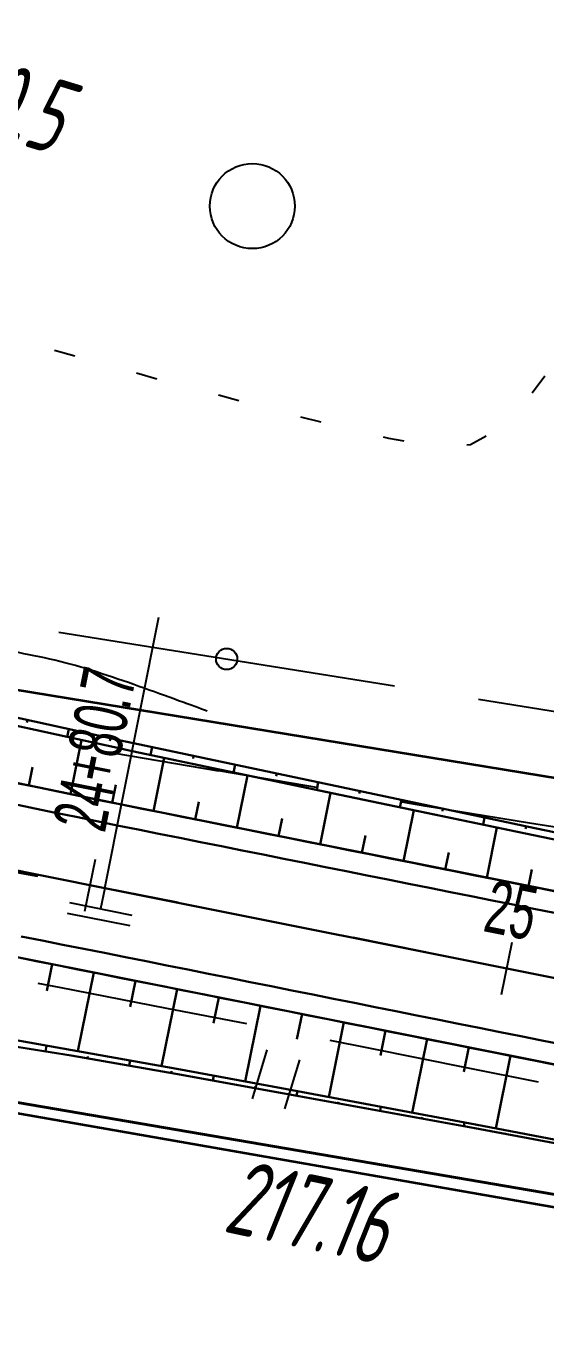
# Model space of a CAD drawing. Header units: millimetres. Extents: x -1799 to 6962, y -1020 to 4121.
# Drawn here: x 529.7 to 554.2, y 3095.8 to 3157.1 of the extents above; entities that cross this region are included whole.
import ezdxf

# ---------------------------------------------------------------- set-up
doc = ezdxf.new("R2010")
doc.units = ezdxf.units.MM
doc.linetypes.add('CONTI', pattern=[0])
doc.linetypes.add('STROT', pattern=[1.7, 0.5, -1.2])
for name, color, linetype, lineweight in [('10', 1, 'Continuous', 35), ('КОПИЯ_ОСЬ_13_ОТКОСЫ', 7, 'Continuous', 30), ('КОПИЯ_ОСЬ_ГРАНИЦЫ_ПОЛОС', 7, 'Continuous', 30), ('ОСЬ_ВЕРХ_ПОКРЫТИЯ_ГРАНИЦЫ_ПОЛОС', 7, 'Continuous', 30), ('ОСЬ_ВЕРХ_ПОКРЫТИЯ_ОСЬ', 1, 'Continuous', 30)]:
    doc.layers.add(name, color=color, linetype=linetype, lineweight=lineweight)
for name, color, linetype in [('_Ростелеком', 6, 'Continuous'), ('GOR_BDEFAULT', 212, 'CONTI'), ('NAD_MDEFAULT', 7, 'CONTI'), ('PI_OTDEFAULT', 172, 'CONTI'), ('PLN_O', 7, 'CONTI'), ('SIT_LDEFAULT', 7, 'CONTI'), ('ZAPSKDEFAULT', 7, 'CONTI'), ('КОПИЯ_ОСЬ_ТАНГЕНСЫ', 1, 'Continuous'), ('ОСЬ_ВЕРХ_ПОКРЫТИЯ_ПИКЕТЫ', 1, 'Continuous'), ('ОСЬ_ВЕРХ_ПОКРЫТИЯ_РАЗБИВКА_КРИВ', 1, 'Continuous'), ('ОСЬ_ВЕРХ_ПОКРЫТИЯ_ТАНГЕНСЫ', 1, 'Continuous'), ('разметка', 7, 'Continuous')]:
    doc.layers.add(name, color=color, linetype=linetype)
doc.styles.add('eskd', font='spds.shx', dxfattribs={"width": 1.2, "oblique": 15})
doc.styles.get("Standard").update_dxf_attribs({"font": 'arial.ttf'})
doc.styles.add('STYLE1', font='romand.shx', dxfattribs={"width": 0.9})
doc.linetypes.add('кабель_связи_проект.', pattern='A,10,-1,["/",STYLE1,S=3,R=0,X=0,Y=-1.5],-4.1', length=15.1)

# ---------------------------------------------------------------- blocks, each defined once
blk = doc.blocks.new('BL_2004')
at = {"color": 0}
blk.add_circle((0, 0), 2, dxfattribs=at)
blk = doc.blocks.new('BL_2011')
at = {"color": 0}
for p, q in [((0, 0), (0, 2.4)), ((1.6, 0), (1.6, 2.4))]:
    blk.add_line(p, q, dxfattribs=at)

msp = doc.modelspace()

# ---------------------------------------------------------------- linework, layer by layer
at = {"layer": '10'}
for points in [[(-360.3940356235744, 3343.983480735135), (-65.03403562370477, 3344.8734807348), (87.15596437670501, 3350.8734807348), (108.6359643766864, 3348.193480735098), (148.5759643766305, 3330.113480735024), (255.0959643766491, 3267.823480734986), (280.3259643766305, 3251.413480734837), (314.6459643764629, 3229.093480734539), (366.2559643763325, 3197.31348073521), (410.9159643764815, 3168.513480735396), (446.7359643763139, 3154.31348073521), (486.3459643766491, 3141.693480735098), (517.0159643765746, 3127.883480735508), (586.8459643766491, 3116.463480734651), (604.335964376407, 3112.893480735284), (723.3059643766119, 3088.593480734539), (842.1059643764256, 3064.31348073521), (1030.225964376537, 3025.883480735508), (1104.975964376537, 3010.613480735024)], [(1051.205964376519, 3001.583480734763), (974.5059643763325, 3016.913480734837), (912.2659643765746, 3029.913480734837), (802.7159643762952, 3052.773480735173), (731.245964376556, 3067.833480734763), (636.7759643763511, 3087.133480735508), (493.4559643765188, 3112.213480734651), (494.9859643763139, 3106.723480735359), (485.3159643763884, 3108.343480734539), (431.4659643762952, 3127.803480735433), (399.2859643765933, 3139.153480735061), (370.1459643764629, 3158.463480734651), (256.9559643765188, 3237.543480734726), (178.3259643766305, 3282.643480735284), (135.3159643763884, 3306.773480735173), (116.4659643762952, 3313.343480734539), (93.10596437642562, 3317.06348073521), (-267.6840356236116, 3313.81348073521), (-292.8940356235744, 3314.103480735247), (-344.7340356234254, 3319.753480734688)]]:
    msp.add_lwpolyline(points, dxfattribs=at)
at = {"layer": '_Ростелеком', "linetype": 'кабель_связи_проект.', "lineweight": 40, "ltscale": 0.25}
msp.add_lwpolyline([(493.4811842029831, 3112.575521487196), (557.6835409831929, 3101.612633875956), (635.1283839272601, 3087.421795818408), (695.1710014567743, 3075.203511267354), (745.3445826774205, 3064.915221943905), (777.1910175317698, 3058.434100682301), (806.9050837759951, 3052.19182816), (907.0095179316504, 3031.496213260491), (1005.298825246378, 3011.433074509178), (1187.778510607613, 2973.660002035474)], dxfattribs=at)
at = {"layer": 'GOR_BDEFAULT', "color": 212, "elevation": 218, "flags": 128}
msp.add_lwpolyline([(538.2217003764326, 3124.879212735606), (538.1017003764373, 3124.919213734952), (537.9617003764233, 3124.969216735487), (537.8117003764, 3125.029213735287), (537.6417003764163, 3125.089211735328), (537.4717003764326, 3125.159211734695), (537.2817003764303, 3125.219216735487), (537.0817003764187, 3125.299218735111), (536.881700376407, 3125.369217735169), (536.661700376435, 3125.449212734972), (536.4417003764047, 3125.529213735287), (536.2117003764233, 3125.609215734911), (535.981700376442, 3125.699212734972), (535.7417003764513, 3125.779213735287), (535.5017003764024, 3125.869217735169), (535.2617003764117, 3125.95921473523), (535.0117003764117, 3126.039216734854), (534.771700376421, 3126.129212735606), (534.521700376421, 3126.219216735487), (534.271700376421, 3126.309212735307), (534.021700376421, 3126.389214735863), (533.771700376421, 3126.479210735683), (533.521700376421, 3126.559212735307), (533.271700376421, 3126.639214735863), (533.021700376421, 3126.719216735487), (532.771700376421, 3126.799218735111), (532.521700376421, 3126.879212735606), (532.271700376421, 3126.949212734972), (532.021700376421, 3127.01921173503), (531.7817003764303, 3127.089211735328), (531.5317003764303, 3127.149216735189), (531.2917003764396, 3127.20921473523), (531.0517003764489, 3127.26921173503), (530.8117003764, 3127.329216734891), (530.5717003764094, 3127.379212735606), (530.3317003764187, 3127.429215735209), (530.0817003764187, 3127.479210735683), (529.841700376428, 3127.529213735287), (529.591700376428, 3127.579216734891), (529.3517003764373, 3127.639214735863), (529.091700376428, 3127.689217735467), (528.841700376428, 3127.739212735009), (528.5817003764187, 3127.799218735111), (528.3117003764, 3127.849213735585), (528.0417003764396, 3127.919213734952), (527.7617003764117, 3127.979210735683), (527.481700376442, 3128.049218735111), (527.1917003764047, 3128.119217735169), (526.9017003764257, 3128.199212734972), (526.6017003764373, 3128.279213735287), (526.2917003764396, 3128.359215734911), (525.981700376442, 3128.439217735467), (525.6717003764443, 3128.529213735287), (525.3617003764466, 3128.619217735169), (525.0417003764396, 3128.70921473523), (524.731700376442, 3128.799218735111), (524.411700376435, 3128.889214735863), (524.091700376428, 3128.979210735683), (523.771700376421, 3129.079216734891), (523.4617003764233, 3129.169213734952), (523.1417003764163, 3129.259217735765), (522.8317003764187, 3129.359215734911), (522.521700376421, 3129.449212734972), (522.2117003764233, 3129.539216734854), (521.911700376435, 3129.639214735863), (521.6017003764373, 3129.729210735683), (521.3017003764489, 3129.819214735565), (521.0017003764024, 3129.909211734695), (520.7117003764233, 3129.999215735507), (520.411700376435, 3130.089211735328), (520.1217003763977, 3130.179215735209), (519.8317003764187, 3130.26921173503), (519.5417003764396, 3130.359215734911), (519.2517003764024, 3130.439217735467), (518.9717003764326, 3130.529213735287), (518.6917003764047, 3130.609215734911), (518.411700376435, 3130.699212734972), (518.131700376407, 3130.779213735287), (517.8617003764466, 3130.869217735169), (517.591700376428, 3130.949212734972), (517.3117003764, 3131.029213735287), (517.0517003764489, 3131.119217735169), (516.7817003764303, 3131.199212734972), (516.5117003764117, 3131.279213735287), (516.2517003764024, 3131.359215734911), (515.9917003764513, 3131.439217735467), (515.731700376442, 3131.51921173503), (515.481700376442, 3131.599213735585), (515.2217003764326, 3131.669213734952), (514.9717003764326, 3131.749215735507), (514.7217003764326, 3131.829216734891), (514.4717003764326, 3131.909211734695), (514.2217003764326, 3131.979210735683), (513.981700376442, 3132.059212735307), (513.731700376442, 3132.139214735863), (513.4917003764513, 3132.20921473523), (513.2517003764024, 3132.279213735287), (513.0117003764117, 3132.359215734911), (512.771700376421, 3132.429215735209), (512.5317003764303, 3132.499215735507), (512.2917003764396, 3132.569214735565), (512.0617003764, 3132.639214735863), (511.8217003764094, 3132.699212734972), (511.5817003764187, 3132.76921173503), (511.341700376428, 3132.829216734891), (511.1117003764466, 3132.889214735863), (510.8717003763977, 3132.949212734972), (510.631700376407, 3133.009217735765), (510.3917003764163, 3133.069214735565), (510.1517003764257, 3133.119217735169), (509.911700376435, 3133.179215735209), (509.6717003764443, 3133.229210735683), (509.4317003763954, 3133.279213735287), (509.1817003763954, 3133.329216734891), (508.9417003764047, 3133.379212735606), (508.701700376414, 3133.429215735209), (508.451700376414, 3133.479210735683), (508.201700376414, 3133.529213735287), (507.9617003764233, 3133.579216734891), (507.7117003764233, 3133.629212735606), (507.4617003764233, 3133.679215735209), (507.201700376414, 3133.729210735683), (506.951700376414, 3133.779213735287), (506.701700376414, 3133.829216734891), (506.4417003764047, 3133.879212735606), (506.1817003763954, 3133.939217735467), (505.9317003763954, 3133.989212735009), (505.6717003764443, 3134.039216734854), (505.411700376435, 3134.089211735328), (505.1517003764257, 3134.149216735189), (504.8917003764163, 3134.199212734972), (504.6217003763977, 3134.249215735507), (504.3617003764466, 3134.309212735307), (504.1017003764373, 3134.359215734911), (503.8317003764187, 3134.419213734952), (503.5717003764094, 3134.469216735487), (503.3017003764489, 3134.529213735287), (503.0317003764303, 3134.579216734891), (502.771700376421, 3134.639214735863), (502.4917003764513, 3134.699212734972), (502.2217003764326, 3134.759217735765), (501.9417003764047, 3134.819214735565), (501.6517003764257, 3134.879212735606), (501.3617003764466, 3134.949212734972), (501.0717003764094, 3135.01921173503), (500.7617003764117, 3135.089211735328), (500.451700376414, 3135.159211734695), (500.131700376407, 3135.239212735009), (499.8017003764489, 3135.329216734891), (499.4617003764233, 3135.419213734952), (499.1117003764466, 3135.509217735765), (498.7517003764024, 3135.609215734911), (498.381700376407, 3135.70921473523), (498.0017003764024, 3135.819214735565), (497.6217003763977, 3135.929215735209), (497.2217003764326, 3136.039216734854), (496.8317003764187, 3136.159211734695), (496.4317003763954, 3136.26921173503), (496.0317003764303, 3136.389214735863), (495.6417003764163, 3136.499215735507), (495.2417003764513, 3136.609215734911), (494.8517003764373, 3136.729210735683), (494.4717003764326, 3136.829216734891), (494.1017003764373, 3136.939217735467), (493.7317003764419, 3137.039216734854), (493.3717003763977, 3137.139214735863), (493.0317003764303, 3137.229210735683), (492.6917003764047, 3137.319214735565), (492.3717003763977, 3137.399216735189), (492.0617003764, 3137.479210735683), (491.7617003764117, 3137.549218735111), (491.4617003764233, 3137.629212735606), (491.1717003764443, 3137.689217735467), (490.8917003764163, 3137.759217735765), (490.6217003763977, 3137.819214735565), (490.3517003764373, 3137.879212735606), (490.091700376428, 3137.939217735467), (489.8317003764187, 3137.989212735009), (489.5717003764094, 3138.049218735111), (489.3217003764094, 3138.099213735585), (489.0717003764094, 3138.159211734695), (488.8117003764, 3138.20921473523), (488.5617003764, 3138.259217735765), (488.3217003764094, 3138.319214735565), (488.0717003764094, 3138.369217735169), (487.8217003764094, 3138.419213734952), (487.5817003764187, 3138.469216735487), (487.3317003764187, 3138.529213735287), (487.091700376428, 3138.579216734891), (486.8517003764373, 3138.629212735606), (486.6117003764466, 3138.679215735209), (486.3717003763977, 3138.729210735683), (486.131700376407, 3138.779213735287), (485.9017003764257, 3138.829216734891), (485.661700376435, 3138.879212735606), (485.4317003763954, 3138.929215735209), (485.201700376414, 3138.979210735683), (484.9817003764419, 3139.029213735287), (484.7517003764024, 3139.079216734891), (484.5317003764303, 3139.129212735606), (484.3117003764, 3139.179215735209), (484.091700376428, 3139.219216735487), (483.8717003763977, 3139.26921173503), (483.661700376435, 3139.309212735307), (483.4417003764047, 3139.359215734911), (483.2317003764419, 3139.399216735189), (483.0317003764303, 3139.449212734972), (482.8217003764094, 3139.489212735009), (482.6217003763977, 3139.529213735287), (482.4217003764443, 3139.579216734891), (482.2217003764326, 3139.619217735169), (482.0317003764303, 3139.659211734695), (481.841700376428, 3139.699212734972), (481.6517003764257, 3139.739212735009), (481.4617003764233, 3139.76921173503), (481.2817003764303, 3139.809212735307), (481.1017003764373, 3139.849213735585), (480.9217003764443, 3139.889214735863), (480.7517003764024, 3139.929215735209), (480.5817003764187, 3139.979210735683), (480.411700376435, 3140.01921173503), (480.2417003764513, 3140.069214735565), (480.0817003764187, 3140.109215734911), (479.9217003764443, 3140.159211734695), (479.7617003764117, 3140.20921473523), (479.6117003764466, 3140.259217735765), (479.451700376414, 3140.319214735565), (479.3117003764, 3140.379212735606), (479.161700376435, 3140.439217735467), (479.021700376421, 3140.499215735507), (478.881700376407, 3140.559212735307), (478.7417003764513, 3140.629212735606), (478.6017003764373, 3140.689217735467), (478.4717003764326, 3140.759217735765), (478.341700376428, 3140.829216734891), (478.201700376414, 3140.899216735189), (478.0817003764187, 3140.969216735487), (477.951700376414, 3141.039216734854), (477.8217003764094, 3141.109215734911), (477.701700376414, 3141.179215735209), (477.5717003764094, 3141.249215735507), (477.451700376414, 3141.319214735565), (477.3217003764094, 3141.379212735606), (477.201700376414, 3141.449212734972), (477.0817003764187, 3141.51921173503), (476.9617003764233, 3141.589211735328), (476.841700376428, 3141.649216735189), (476.7217003764326, 3141.719216735487), (476.6017003764373, 3141.779213735287), (476.4917003764513, 3141.849213735585), (476.3717003763977, 3141.909211734695), (476.2617003764117, 3141.969216735487), (476.1417003764163, 3142.039216734854), (476.0317003764303, 3142.099213735585), (475.911700376435, 3142.159211734695), (475.8017003764489, 3142.219216735487), (475.6917003764047, 3142.279213735287), (475.5717003764094, 3142.339211735328), (475.4617003764233, 3142.399216735189), (475.341700376428, 3142.45921473523), (475.2217003764326, 3142.51921173503), (475.091700376428, 3142.579216734891), (474.9617003764233, 3142.639214735863), (474.8217003764094, 3142.689217735467), (474.6817003763954, 3142.749215735507), (474.521700376421, 3142.809212735307), (474.3517003764373, 3142.859215734911), (474.1817003763954, 3142.909211734695), (473.9817003764419, 3142.969216735487), (473.7817003764303, 3143.01921173503), (473.5617003764, 3143.069214735565), (473.3317003764187, 3143.119217735169), (473.0817003764187, 3143.169213734952), (472.8217003764094, 3143.219216735487), (472.5517003764489, 3143.26921173503), (472.271700376421, 3143.319214735565), (471.9817003764419, 3143.369217735169), (471.6917003764047, 3143.419213734952), (471.4017003764257, 3143.469216735487), (471.1117003764466, 3143.51921173503), (470.8217003764094, 3143.569214735565), (470.5417003764396, 3143.619217735169), (470.2617003764117, 3143.669213734952), (469.9917003764513, 3143.719216735487), (469.7217003764326, 3143.76921173503), (469.4717003764326, 3143.829216734891), (469.2417003764513, 3143.879212735606), (469.0117003764117, 3143.929215735209), (468.8017003764489, 3143.989212735009), (468.6017003764373, 3144.039216734854), (468.411700376435, 3144.099213735585), (468.2317003764419, 3144.149216735189), (468.0617003764, 3144.20921473523), (467.9017003764257, 3144.26921173503), (467.7417003764513, 3144.319214735565), (467.591700376428, 3144.379212735606), (467.4417003764047, 3144.439217735467), (467.3017003764489, 3144.499215735507), (467.161700376435, 3144.549218735111), (467.0317003764303, 3144.609215734911), (466.8917003764163, 3144.669213734952), (466.7617003764117, 3144.729210735683), (466.6217003763977, 3144.779213735287), (466.4917003764513, 3144.839211735328), (466.3617003764466, 3144.899216735189), (466.2317003764419, 3144.949212734972), (466.1017003764373, 3145.009217735765), (465.9717003764326, 3145.059212735307), (465.841700376428, 3145.119217735169), (465.7117003764233, 3145.169213734952), (465.5817003764187, 3145.229210735683), (465.4617003764233, 3145.289216734854), (465.3317003764187, 3145.339211735328), (465.2117003764233, 3145.399216735189), (465.0817003764187, 3145.449212734972), (464.9617003764233, 3145.509217735765), (464.8317003764187, 3145.559212735307), (464.7117003764233, 3145.609215734911), (464.591700376428, 3145.669213734952), (464.4717003764326, 3145.719216735487), (464.3517003764373, 3145.779213735287), (464.2317003764419, 3145.829216734891), (464.1117003764466, 3145.889214735863), (463.9917003764513, 3145.939217735467), (463.8717003763977, 3145.989212735009), (463.7617003764117, 3146.049218735111), (463.6417003764163, 3146.099213735585), (463.521700376421, 3146.159211734695), (463.411700376435, 3146.20921473523), (463.2917003764396, 3146.259217735765), (463.1817003763954, 3146.319214735565), (463.0617003764, 3146.369217735169), (462.951700376414, 3146.419213734952), (462.8317003764187, 3146.469216735487), (462.7117003764233, 3146.509217735765), (462.591700376428, 3146.549218735111), (462.4617003764233, 3146.579216734891), (462.3217003764094, 3146.599213735585), (462.1817003763954, 3146.619217735169), (462.021700376421, 3146.619217735169), (461.8617003764466, 3146.599213735585), (461.6817003763954, 3146.579216734891), (461.4917003764513, 3146.539216734854), (461.2817003764303, 3146.479210735683), (461.0617003764, 3146.399216735189), (460.8217003764094, 3146.299218735111), (460.5717003764094, 3146.179215735209), (460.2917003764396, 3146.039216734854), (460.0117003764117, 3145.889214735863), (459.7117003764233, 3145.719216735487), (459.411700376435, 3145.539216734854), (459.1017003764373, 3145.349213735585), (458.7917003764396, 3145.159211734695), (458.4817003764419, 3144.95921473523), (458.1817003763954, 3144.76921173503), (457.881700376407, 3144.579216734891), (457.591700376428, 3144.389214735863), (457.3117003764, 3144.20921473523), (457.0517003764489, 3144.039216734854), (456.8017003764489, 3143.889214735863), (456.5817003764187, 3143.749215735507), (455.0417003764396, 3143.239212735009), (454.8917003764163, 3144.479210735683), (454.9617003764233, 3144.70921473523), (455.0517003764489, 3144.969216735487), (455.1417003764163, 3145.239212735009), (455.2417003764513, 3145.529213735287), (455.3517003764373, 3145.839211735328), (455.451700376414, 3146.159211734695), (455.5617003764, 3146.489212735009), (455.6717003764443, 3146.819214735565), (455.771700376421, 3147.149216735189), (455.8617003764466, 3147.479210735683), (455.9417003764047, 3147.799218735111), (456.0117003764117, 3148.119217735169), (456.0717003764094, 3148.419213734952), (456.1017003764373, 3148.70921473523), (456.1217003763977, 3148.979210735683), (456.1217003763977, 3149.229210735683), (456.091700376428, 3149.45921473523), (456.0317003764303, 3149.669213734952), (455.951700376414, 3149.879212735606), (455.8317003764187, 3150.069214735565), (455.6917003764047, 3150.259217735765), (455.5117003764117, 3150.439217735467), (455.2917003764396, 3150.619217735169), (455.0417003764396, 3150.809212735307), (454.7417003764513, 3150.989212735009), (454.411700376435, 3151.189217735467), (454.0317003764303, 3151.399216735189), (453.6017003764373, 3151.619217735169), (453.131700376407, 3151.859215734911), (452.6117003764466, 3152.119217735169)], dxfattribs=at)
at = {"layer": 'PLN_O'}
for p, q in [((531.2417003764513, 3128.589211735328), (547.0417003764396, 3126.069214735565)), ((550.9917003764513, 3125.439217735467), (566.7917003764396, 3122.919213734952))]:
    msp.add_line(p, q, dxfattribs=at)
msp.add_circle((539.1417003764163, 3127.329216734891), 0.5, dxfattribs=at)
at = {"layer": 'SIT_LDEFAULT', "color": 7}
for p, q in [((531.0317003764303, 3141.859215734911), (531.9917003764513, 3141.589211735328)), ((534.8917003764163, 3140.789216734854), (535.8517003764373, 3140.51921173503)), ((553.521700376421, 3139.849213735585), (554.1117003764466, 3140.659211734695)), ((538.7517003764024, 3139.759217735765), (539.7217003764326, 3139.499215735507)), ((542.6117003764466, 3138.729210735683), (543.5817003764187, 3138.489212735009)), ((550.6217003763977, 3137.429215735209), (551.3517003764373, 3137.829216734891)), ((546.5017003764024, 3137.779213735287), (546.7617003764117, 3137.719216735487)), ((546.7617003764117, 3137.719216735487), (547.481700376442, 3137.589211735328)), ((550.451700376414, 3137.409211734695), (550.6217003763977, 3137.429215735209)), ((533.8917003764163, 3122.899216735189), (533.6017003764373, 3122.949212734972)), ((538.7817003764303, 3122.059212735307), (533.8917003764163, 3122.889214735863)), ((543.4617003764233, 3121.26921173503), (538.7817003764303, 3122.069214735565)), ((548.4917003764513, 3120.399216735189), (547.4017003764257, 3120.589211735328)), ((553.4017003764257, 3119.609215734911), (548.4917003764513, 3120.409211734695)), ((557.2817003764303, 3118.979210735683), (553.4017003764257, 3119.609215734911)), ((530.2617003764117, 3112.079216734891), (531.2517003764024, 3111.889214735863)), ((531.2517003764024, 3111.889214735863), (536.3117003764, 3110.909211734695)), ((536.3117003764, 3110.909211734695), (540.0817003764187, 3110.179215735209)), ((544.0017003764024, 3109.399216735189), (545.8217003764094, 3109.039216734854)), ((545.8217003764094, 3109.039216734854), (550.5017003764024, 3108.099213735585)), ((550.5017003764024, 3108.099213735585), (553.8117003764, 3107.429215735209))]:
    msp.add_line(p, q, dxfattribs=at)
at = {"layer": 'КОПИЯ_ОСЬ_13_ОТКОСЫ'}
for points in [[(520.0653877428067, 3126.206670750317), (534.0077705553067, 3123.146429051098), (534.6918525865567, 3122.998479832348), (544.4774971178067, 3120.936590183911), (553.5824775865567, 3119.040227879223), (573.1791572740567, 3115.042913426098), (592.7973213365567, 3111.153448094067), (671.3224678209317, 3095.858465183911), (730.1769600084317, 3084.189153660473), (788.9923896959317, 3072.324712742505), (808.6273994615567, 3068.519597996411), (828.2555732896817, 3064.680120457348), (965.5485420396817, 3037.283330906567), (985.1554756334317, 3033.337041844067), (1004.739948289682, 3029.278936375317), (1024.352497117807, 3025.361028660473), (1044.014606492807, 3021.691228855786)], [(520.0655502244863, 3126.206699765672), (534.0076888963613, 3123.146397031297), (534.6918929979238, 3122.998508847703), (544.4776595994863, 3120.936619199266), (553.5825179979238, 3119.040256894578), (573.1791976854238, 3115.042942441453), (592.7973617479238, 3111.153477109422), (671.3226303026113, 3095.858494199266), (730.1768783494863, 3084.189182675828), (788.9923080369863, 3072.324680722703), (808.6273178026113, 3068.51956597661), (828.2554916307363, 3064.680149472703), (965.5487045213613, 3037.283359921922), (985.1555160447988, 3033.337009824266), (1004.739988701049, 3029.278904355516), (1024.352415458861, 3025.361057675828), (1044.014524833861, 3021.691257871141)], [(522.0858138963613, 3126.141392148485), (532.8111556932363, 3123.790317929735), (534.0814193651113, 3123.515110410203), (534.7651351854238, 3123.36526910161), (544.5500472947988, 3121.299412168016), (553.6475814744863, 3119.365818418016), (573.2342513963613, 3115.318455136766), (592.8738998338613, 3111.536899960985), (612.5295394822988, 3107.834751523485), (651.7894271776113, 3100.173557675828), (661.6112045213613, 3098.292576230516), (671.4279769822988, 3096.386082089891), (681.2390121385488, 3094.450901425828), (691.0562728807363, 3092.547581113328), (710.6973861619863, 3088.772861875047), (730.3218978807363, 3084.914829648485), (789.1166976854238, 3072.947361386766)], [(529.7658676072988, 3124.457859433641), (529.7393783494863, 3124.337070859422)], [(531.7194808885488, 3124.029636777391), (531.6398910447988, 3123.666111386766)], [(531.7873115709317, 3120.975408543286), (532.3148994615567, 3123.517950047192)], [(533.6735824510488, 3123.603489316453), (533.6473373338613, 3123.482273496141)], [(535.6289047166738, 3123.182896054735), (535.5516342088613, 3122.817356503953)], [(523.4262275865567, 3122.709966648755), (534.1881904771817, 3120.47730063313), (1129.352252977182, 3001.581365574536)], [(535.7062568834317, 3120.17407797688), (536.2067451646817, 3122.679327000317)], [(537.5856918260488, 3122.769749082078), (537.5600570604238, 3122.647922910203)], [(529.8290596178067, 3121.381658543286), (530.0080146959317, 3122.244207371411)], [(539.5426010057363, 3122.356602109422), (539.4656967088613, 3121.992649472703)], [(541.4995101854238, 3121.943516171922), (541.4738754197988, 3121.822178281297)], [(533.7455635240567, 3120.569158543286), (533.9215889146817, 3121.416631687817)], [(539.6288643053067, 3119.390447605786), (540.1210518053067, 3121.854558933911)], [(543.4562972947988, 3121.530369199266), (543.3797592088613, 3121.167881406297)], [(543.5512275865567, 3118.606878269848), (544.0353584459317, 3121.029790867505)], [(545.4129623338613, 3121.116001523485), (545.3872054979238, 3120.995273984422)], [(547.3692611619863, 3120.70023003911), (547.2947982713613, 3120.349827207078)], [(537.6674385240567, 3119.782293308911), (537.8344307115567, 3120.617376316723)], [(547.4738350084317, 3117.823247898755), (547.9511299303067, 3120.21314047688)], [(549.3255599901113, 3120.284458554735), (549.3006576463613, 3120.167637265672)], [(541.5900459459317, 3118.998662937817), (541.7541084459317, 3119.820013035473)], [(551.2818588182363, 3119.868626035203), (551.2108138963613, 3119.53421441411)], [(553.2381576463613, 3119.452854550828), (553.2144760057363, 3119.34134332036)], [(545.5124092271817, 3118.21509360188), (545.6737861803067, 3119.02271078938)], [(551.3961982896817, 3117.039678562817), (551.8671455553067, 3119.397527683911)], [(549.4350166490567, 3117.431463230786), (549.5941963365567, 3118.228094090161)], [(553.3573799303067, 3116.647893894848), (553.5146064928067, 3117.43384360188)], [(522.3180540245176, 3114.697823174683), (1120.309509102643, 2995.231819756714)], [(530.9232786338926, 3112.978645928589), (530.6710813682676, 3111.716072686401)], [(532.8844602745176, 3112.58686126062), (532.1437376182676, 3108.879097588745)], [(534.8456419151426, 3112.195076592651), (534.5988157432676, 3110.959114678589)], [(536.8068235557676, 3111.803230889526), (536.0822141807676, 3108.175057061401)], [(538.7682493370176, 3111.411446221558), (538.5265501182676, 3110.202034600464)], [(540.7294309776426, 3111.019600518433), (540.0172727745176, 3107.454476006714)], [(542.6906126182676, 3110.627815850464), (542.4533079307676, 3109.43940032312)], [(544.6517942588926, 3110.235970147339), (543.9494016807676, 3106.72016204187)], [(524.9078304124796, 3109.79240253513), (529.8539745164835, 3108.992918282201), (531.829323942753, 3108.668627052953), (536.7562724901163, 3107.809982567479), (541.6782771898233, 3106.923460274388), (550.8274776292765, 3105.248735695531), (570.486794645878, 3101.565218239476), (590.0628520799601, 3097.46493366306), (609.6212932420694, 3093.276394158055), (619.4499980760538, 3091.430744438817), (629.2719890428507, 3089.549728661229), (648.9085857225382, 3085.752456932713), (658.7192851854288, 3083.81582668369), (668.5232402635538, 3081.845356255223), (688.1243755174601, 3077.870594292332), (707.7016307664835, 3073.776195793797), (727.3115550828898, 3069.845558434178), (737.1235668016398, 3067.915546684911), (746.9281932664835, 3065.948265343358), (766.5299083543741, 3061.976440697362), (786.1896068407023, 3058.294883995702)], [(526.9541103197062, 3109.806471138646), (536.8031551195108, 3108.04428699558), (541.7209789110148, 3107.137235909154), (550.8629314256632, 3105.426227837254), (570.5067760301554, 3101.665241509129), (590.1288768602335, 3097.795404701878), (668.5655528856241, 3082.057171135594), (805.8849803758585, 3054.791801720311), (825.5090343309366, 3050.931770592381), (962.7918102098429, 3023.483024864842), (982.4102184129679, 3019.594558983495), (992.2330333543741, 3017.718986778905), (1002.050904448124, 3015.817878990819), (1021.681458647343, 3011.990211754491), (1041.335450346562, 3008.280212670018)], [(546.6132200401426, 3109.84418547937), (546.3790891807676, 3108.672188409058)], [(530.6135417772257, 3108.868221550633), (530.6588222337687, 3109.144027977635)], [(548.5744016807676, 3109.452339776245), (547.8815305870176, 3105.984200127808)], [(550.5355833213926, 3109.060555108276), (550.3046262901426, 3107.904488213745)], [(532.5861751390421, 3108.538593559911), (532.6019908739054, 3108.630407601048)], [(534.5567638231241, 3108.19685390537), (534.5995799852335, 3108.442079811742)], [(552.4970091026426, 3108.668709405151), (551.8126829307676, 3105.244392998901)], [(536.526574308964, 3107.850652962376), (536.5410243822062, 3107.932361870457)], [(538.4955913377726, 3107.49999263828), (538.5364009691202, 3107.727646141698)], [(540.4638072801554, 3107.144876747777), (540.4775859666788, 3107.220730095555)], [(542.4313365770304, 3106.785616188695), (542.4700328660929, 3106.997043877293)], [(544.398644621464, 3106.425506859471), (544.4115459276163, 3106.495983391454)], [(546.3659602952921, 3106.065397530248), (546.4017955614054, 3106.261175423314)], [(548.3332759691202, 3105.705288201024), (548.3452159715616, 3105.770548134496)], [(550.3005840135538, 3105.345180779149), (550.3335582567179, 3105.525306969334)], [(552.2667857957804, 3104.979055672337), (552.2780238939249, 3105.039051323582)]]:
    msp.add_lwpolyline(points, dxfattribs=at)
at = {"layer": 'КОПИЯ_ОСЬ_ГРАНИЦЫ_ПОЛОС'}
for points in [[(529.3471736438605, 3121.478775707458), (530.3150128554935, 3121.278340505821), (531.2830250764764, 3121.078016780702), (532.2512025723499, 3120.877769600053), (533.2195376171821, 3120.677564005752), (534.1880224892611, 3120.477365032223), (535.1681286429903, 3120.28157431112), (536.1482347966321, 3120.085783590947), (537.128340950303, 3119.889992867981), (538.1084471040613, 3119.69420214874), (539.0885532577613, 3119.498411425774), (540.0686594114322, 3119.302620705602), (541.0487655651614, 3119.10682998543), (542.0288717188614, 3118.911039263395), (543.0089778725614, 3118.715248543223), (543.9890840262324, 3118.51945782305), (544.9691901799615, 3118.323667101947), (545.9492963336324, 3118.127876380843), (546.9294024873907, 3117.93208565974), (547.9095086410907, 3117.736294939567), (548.8896147947326, 3117.540504218464), (549.8697209485199, 3117.344713498292), (550.8498271022199, 3117.148922777188), (551.8299332558909, 3116.953132054222), (552.8100394095618, 3116.757341335912), (553.79014556332, 3116.561550614809), (554.770251716991, 3116.365759893705)], [(529.2763571751511, 3113.300730262336), (530.2567571316122, 3113.104719319766), (531.2370294948432, 3112.90882486516), (532.217166995144, 3112.713010612329), (533.1971826524332, 3112.517237528612), (534.1771733693404, 3112.321469867987), (535.1571636652898, 3112.125702292112), (536.1371539567572, 3111.929934715306), (537.1171442526775, 3111.734167139431), (538.0971345477537, 3111.538399563556), (539.0771248392502, 3111.342631986749), (540.0571151351705, 3111.146864410875), (541.0371054284715, 3110.951096834068), (542.017095723606, 3110.755329258193), (542.9970860177218, 3110.559561682318), (543.9770763109645, 3110.363794105512), (544.9570666069139, 3110.168026529637), (545.9370569002731, 3109.972258954694), (546.9170471934576, 3109.776491377887), (547.8970374886212, 3109.580723802012), (548.877027782708, 3109.384956226138), (549.8570180759507, 3109.189188649331), (550.8370083711143, 3108.993421073456), (551.8169986634548, 3108.797653495719), (552.7969889612377, 3108.601885920775), (553.776979252676, 3108.4061183449), (554.7569695459479, 3108.210350767163)]]:
    msp.add_lwpolyline(points, dxfattribs=at)
at = {"layer": 'КОПИЯ_ОСЬ_ТАНГЕНСЫ'}
msp.add_line((430.5117003758587, 3137.109214735602), (1323.411700375853, 2958.73921473549), dxfattribs=at)
at = {"layer": 'ОСЬ_ВЕРХ_ПОКРЫТИЯ_ГРАНИЦЫ_ПОЛОС', "linetype": 'Continuous'}
for points in [[(529.3350148455447, 3121.481296641206), (530.3053360233989, 3121.280345551123), (531.2758311775779, 3121.079506863293), (532.2464925140175, 3120.878745373723), (533.2173122469194, 3120.678025856068), (534.1882825950834, 3120.477313070943), (535.1676999317224, 3120.281659951818), (536.1471172683032, 3120.086006833625), (537.1265346050004, 3119.890353713569), (538.1059519416103, 3119.694700593514), (539.0853692782784, 3119.499047474389), (540.0647866149175, 3119.303394353402), (541.0442039515565, 3119.10774123614), (542.0236212882246, 3118.912088116084), (543.0030386248927, 3118.716434996029), (543.9824559615317, 3118.520781876904), (544.961873298229, 3118.325128756848), (545.9412906348098, 3118.129475636792), (546.920707971507, 3117.933822519531), (547.900125308146, 3117.738169399475), (548.8795426448141, 3117.542516279419), (549.8589599814532, 3117.346863159363), (550.8383773180922, 3117.15121004117), (551.8177946547312, 3116.955556921114), (552.7972119913993, 3116.759903801058), (553.7766293280092, 3116.564250683797), (554.7560466646773, 3116.368597563741)], [(554.5746174540927, 3115.385082930711), (553.5945113003927, 3115.580873651815), (552.6144051467509, 3115.776664371987), (551.6342989930799, 3115.972455092159), (550.6541928392926, 3116.168245813263), (549.6740866856217, 3116.364036536229), (548.6939805319507, 3116.55982725547), (547.7138743782507, 3116.755617977505), (546.7337682244925, 3116.951408696746), (545.7536620708215, 3117.14719941878), (544.7735559171506, 3117.342990139884), (543.7934497634214, 3117.538780858194), (542.8133436097214, 3117.73457158116), (541.8332374560214, 3117.930362300401), (540.8531313022922, 3118.126153023367), (539.8730251486795, 3118.32194374447), (538.8929189948922, 3118.517734464643), (537.9128128412212, 3118.713525184815), (536.9327066875212, 3118.909315905918), (535.9526005338212, 3119.105106627022), (534.9724943800629, 3119.300897347194), (533.992388226392, 3119.496688068298), (533.0238855418665, 3119.696890595754), (532.0554971574256, 3119.897106833209), (531.0872307958289, 3120.09737175369), (530.1190941851619, 3120.297720321839), (529.1510950624161, 3120.498187487398)]]:
    msp.add_lwpolyline(points, dxfattribs=at)
at = {"layer": 'ОСЬ_ВЕРХ_ПОКРЫТИЯ_ГРАНИЦЫ_ПОЛОС', "linetype": 'Continuous', "lineweight": 30}
for points in [[(554.9531240219458, 3109.190923809459), (553.9731337277426, 3109.386691388127), (552.9931434335103, 3109.58245896214), (552.0131531394236, 3109.778226539877), (551.0331628452204, 3109.973994116684), (550.0531725510464, 3110.169761690696), (549.0731822568723, 3110.365529267502), (548.0931919627274, 3110.561296846171), (547.1132016685242, 3110.757064419252), (546.133211374321, 3110.952831996058), (545.1532210802052, 3111.148599573796), (544.1732307860602, 3111.344367146877), (543.1932404918571, 3111.540134724614), (542.213250197683, 3111.735902302352), (541.233259903538, 3111.931669877295), (540.2532696094222, 3112.12743745317), (539.2732793151899, 3112.323205030908), (538.293289021045, 3112.518972605852), (537.3132987268709, 3112.714740181726), (536.3333084326969, 3112.910507758533), (535.3533181384646, 3113.106275334408), (534.3733278443196, 3113.302042909351), (533.3933375502038, 3113.49781048802), (532.4133380954536, 3113.693580331666), (531.4332518519459, 3113.889384333429), (530.4530670222102, 3114.085261273583), (529.4727908600853, 3114.281247428072)], [(554.7572296544768, 3108.210298805882), (553.7772393566938, 3108.406066385483), (552.7972490669436, 3108.601833958563), (551.8172587692479, 3108.797601537232), (550.8372684759761, 3108.993369114039), (549.8572781844796, 3109.18913668712), (548.877287887628, 3109.384904264857), (547.8972975916786, 3109.580671843526), (546.9173073028596, 3109.776439415676), (545.9373170050767, 3109.972206993413), (544.9573267100586, 3110.167974571151), (543.9773364203957, 3110.3637421433), (542.9973461217105, 3110.559509721969), (542.0173558275364, 3110.755277299707), (541.037365536069, 3110.951044873719), (540.057375241051, 3111.146812450525), (539.0773849450434, 3111.342580028263), (538.097394653576, 3111.538347602275), (537.1174043584997, 3111.734115179082), (536.1374140634525, 3111.929882755888), (535.1574237701225, 3112.125650331763), (534.1774334768506, 3112.321417905775), (533.197443179155, 3112.517185485375), (532.2174433058044, 3112.71295541284), (531.2373408782678, 3112.908762648155), (530.2571048274203, 3113.104649822612), (529.2767411680343, 3113.300653466408)]]:
    msp.add_lwpolyline(points, dxfattribs=at)
at = {"layer": 'ОСЬ_ВЕРХ_ПОКРЫТИЯ_ОСЬ'}
msp.add_lwpolyline([(524.6772091671392, 3118.302698924591), (533.4049946424293, 3116.5547552243), (533.4049946424293, 3116.5547552243), (1120.983679200765, 2999.177210184199)], dxfattribs=at)
at = {"layer": 'ОСЬ_ВЕРХ_ПОКРЫТИЯ_ПИКЕТЫ'}
for p, q in [((532.4733889407453, 3115.466162166943), (532.9631471267003, 3117.917720226024)), ((552.0858997156993, 3111.548270490405), (552.5756356374859, 3113.999832998415)), ((552.0858997156993, 3111.548270490405), (552.5756356374859, 3113.999832998415))]:
    msp.add_line(p, q, dxfattribs=at)
at = {"layer": 'ОСЬ_ВЕРХ_ПОКРЫТИЯ_РАЗБИВКА_КРИВ'}
for p, q in [((533.4049946424293, 3116.5547552243), (535.9516214357081, 3129.302880262409)), ((533.4049946424293, 3116.5547552243), (533.2091002737088, 3115.574130219792)), ((531.7381627694213, 3115.867971773644), (534.6800377780546, 3115.280288666871)), ((531.6402155850756, 3115.377659271856), (534.5820905937089, 3114.789976166946))]:
    msp.add_line(p, q, dxfattribs=at)
at = {"layer": 'ОСЬ_ВЕРХ_ПОКРЫТИЯ_ТАНГЕНСЫ'}
msp.add_line((430.5117003758587, 3137.109214735602), (1323.411700375853, 2958.73921473549), dxfattribs=at)
at = {"layer": 'разметка', "linetype": 'STROT', "lineweight": 30, "ltscale": 7}
msp.add_lwpolyline([(-644.7124232890401, 3539.457382372965), (-644.7124232894766, 3539.457382372034, 0.01084846444656764), (-599.217755925978, 3492.376214609866, 0.02603899819469037), (-521.3010764214469, 3423.363421098714, 0.004470650870625068), (-497.6532553043126, 3404.903666046833, 0.01259738339602268), (-469.1451880489385, 3383.510186199484, 0.1220527855261428), (-334.3334549109477, 3332.010778702249, 0.03627877827300437), (-244.4451578576318, 3330.033961519052), (-14.07161898488084, 3336.486587619794, -0.03749816416396387), (75.81667809774262, 3334.509770435666, -0.07973606733668659), (167.1628230187725, 3308.130665528041, -0.03749886606686302), (244.2665668807549, 3261.883219469723), (343.3399153141745, 3195.509520385799, 0.03749816413622008), (420.4436605408646, 3149.262073411991, 0.02327905670116825), (446.2272231371699, 3138.551346660045, 0.0374642772226293), (533.4049961790824, 3116.554754916963), (1022.921176643324, 3018.766647502233), (1022.921176643207, 3018.766647502233)], format="xyb", dxfattribs=at)

# ---------------------------------------------------------------- block references
at = {"layer": 'ZAPSKDEFAULT', "color": 7, "rotation": 342.9999999999999}
for name, p in [('BL_2004', (540.3517003764373, 3148.639214735863)), ('BL_2011', (540.3517003764373, 3106.639214735863))]:
    msp.add_blockref(name, p, dxfattribs=at)

# ---------------------------------------------------------------- texts
at = {"layer": 'NAD_MDEFAULT', "color": 7, "style": 'eskd', "oblique": 10, "width": 0.8}
msp.add_text(' 0.5', height=3.5, rotation=342.9999999999999, dxfattribs=at).set_placement((525.9522383764361, 3152.592589735438))
at = {"layer": 'PI_OTDEFAULT', "color": 172, "style": 'eskd', "oblique": 10, "width": 0.8}
msp.add_text('217.16', height=3.5, rotation=348, dxfattribs=at).set_placement((538.911700376435, 3100.409211734695))
at = {"layer": 'ОСЬ_ВЕРХ_ПОКРЫТИЯ_ПИКЕТЫ', "width": 0.6}
msp.add_text('25', height=2.5, rotation=348.7030251472099, dxfattribs=at).set_placement((551.153671725313, 3114.538830801298))
at = {"layer": 'ОСЬ_ВЕРХ_ПОКРЫТИЯ_РАЗБИВКА_КРИВ', "width": 0.6}
msp.add_text('24+80.7', height=2.5, rotation=78.70302514721, dxfattribs=at).set_placement((533.4044180627188, 3119.104264916306))

doc.saveas('drawing.dxf')
